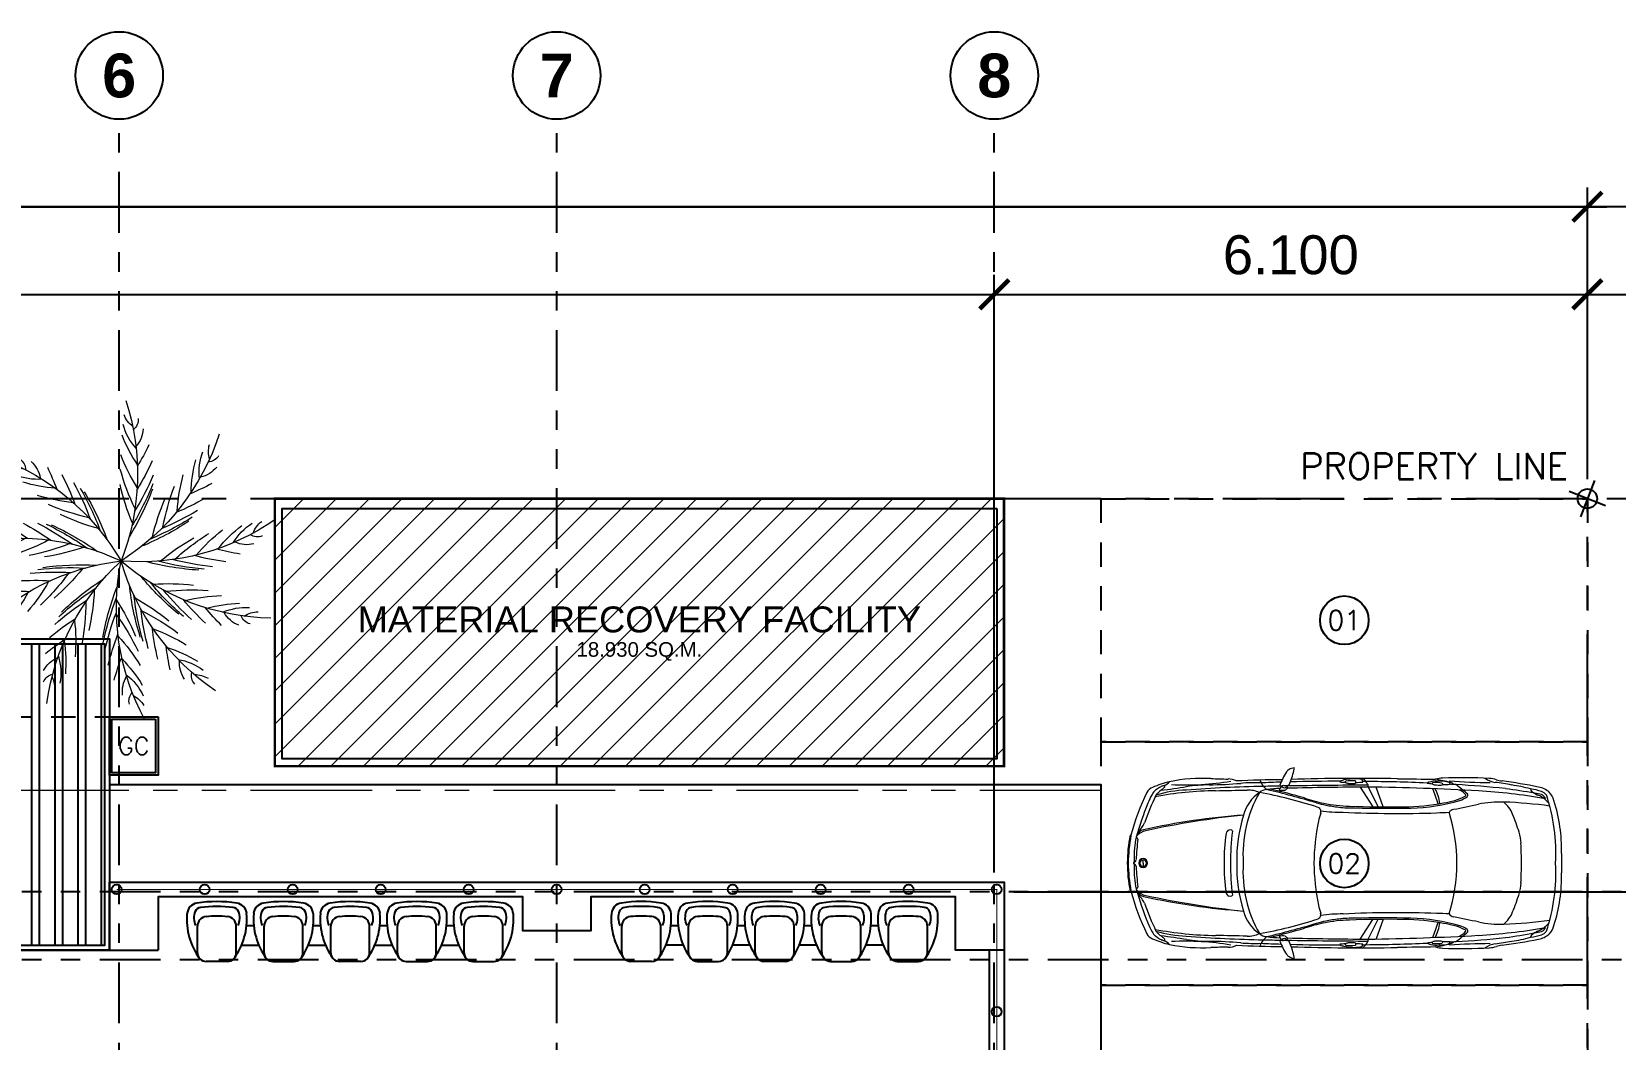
# Model space of a CAD drawing. Header units: metres. Extents: x -12400 to 1, y 0 to 106422.
# Drawn here: x -12348.45 to -12340.31, y 106387.75 to 106392.93 of the extents above; entities that cross this region are included whole.
import ezdxf
from ezdxf.enums import TextEntityAlignment as Align

# ---------------------------------------------------------------- set-up
doc = ezdxf.new("R2010")
doc.units = ezdxf.units.M
doc.header["$PDMODE"] = 35
for name, pattern in [('CENTER', [2, 1.25, -0.25, 0.25, -0.25]), ('DASHED2', [0.375, 0.25, -0.125]), ('HIDDEN', [0.375, 0.25, -0.125]), ('HIDDEN2', [4.7625, 3.175, -1.5875]), ('PHANTOM2', [1.25, 0.625, -0.125, 0.125, -0.125, 0.125, -0.125])]:
    doc.linetypes.add(name, pattern=pattern)
for name, color, linetype, lineweight in [('0.1', 1, 'Continuous', 9), ('A_Vehicles', 32, 'Continuous', 5), ('DIM 001', 251, 'Continuous', 13), ('FURN', 8, 'Continuous', 5), ('HATCH', 250, 'Continuous', 5)]:
    doc.layers.add(name, color=color, linetype=linetype, lineweight=lineweight)
for name, color, linetype in [('A-FURNITURE', 1, 'Continuous'), ('AR-HIDDEN LINES', 8, 'HIDDEN2'), ('AR-WALL', 7, 'Continuous'), ('DOOR', 1, 'Continuous'), ('NOITHAT', 21, 'Continuous'), ('PROPERTY LINE', 3, 'PHANTOM2'), ('S-GRID', 155, 'Continuous'), ('SLOT', 46, 'Continuous'), ('txt', 2, 'Continuous'), ('TXT3', 3, 'Continuous')]:
    doc.layers.add(name, color=color, linetype=linetype)
doc.layers.add('GUIDELINES', color=206, linetype='Continuous', plot=False)
doc.styles.add('DIMTXT-100', font='arial.ttf')
doc.styles.add('sans serif', font='sanssb__.ttf')
doc.styles.add('swis721', font='swiss.ttf')
doc.styles.add('T.25', font='romans.shx', dxfattribs={"height": 0.2})
doc.dimstyles.new('D-100', dxfattribs={"dimtxt": 0.2, "dimasz": 0.15, "dimexe": 0.1, "dimexo": 0.1, "dimgap": 0.1, "dimtad": 1, "dimdec": 3, "dimzin": 4, "dimdsep": 46, "dimtxsty": 'DIMTXT-100', "dimblk": 'ARCHTICK', "dimcen": 0.2, "dimdle": 0.1, "dimclrd": 8, "dimclre": 8, "dimclrt": 2, "dimadec": 0, "dimazin": 1, "dimtfac": 1, "dimtdec": 3, "dimtofl": 0, "dimtmove": 2, "dimatfit": 3, "dimfxl": 1, "dimarcsym": 0})
doc.dimstyles.new('DIM 200', dxfattribs={"dimtxt": 200, "dimasz": 1, "dimexe": 0, "dimexo": 40, "dimgap": 50, "dimtad": 1, "dimtoh": 1, "dimdec": 0, "dimlfac": 2, "dimtxsty": 'swis721', "dimblk": 'CIR', "dimcen": 0, "dimclrd": 155, "dimclre": 155, "dimclrt": 4, "dimadec": 0, "dimazin": 0, "dimtfac": 1, "dimtdec": 0, "dimtix": 1, "dimtmove": 1, "dimatfit": 3, "dimldrblk": 'CIR', "dimfxl": 0, "dimarcsym": 0})

# ---------------------------------------------------------------- blocks, each defined once
blk = doc.blocks.new('CIR')
at = {"color": 4}
blk.add_circle((0, 0), 50, dxfattribs=at)
blk = doc.blocks.new('grid_designation')
blk.add_circle((0, 500), 500)
at = {"color": 3, "style": 'sans serif'}
blk.add_attdef('A', text='', height=471, dxfattribs=at).set_placement((0, 500), align=Align.MIDDLE_CENTER)
blk = doc.blocks.new('M')
at = {"layer": 'AR-WALL', "color": 2}
blk.add_circle((607.624, -8.638), 0.1, dxfattribs=at)
at = {"layer": 'PROPERTY LINE', "color": 8}
for p, q in [((607.482, -8.496), (607.765, -8.779)), ((607.765, -8.496), (607.482, -8.779))]:
    blk.add_line(p, q, dxfattribs=at)
blk = doc.blocks.new('car-02')
at = {"layer": 'A_Vehicles', "color": 26, "linetype": 'ByBlock'}
for p, q in [((266.005, 90.113), (266.001, 90.103)), ((266.052, 90.116), (266.048, 90.105)), ((266.805, 90.098), (266.934, 89.896)), ((266.886, 90.099), (266.988, 89.895)), ((267.042, 89.895), (266.97, 90.097)), ((264.437, 89.603), (264.447, 89.604)), ((264.572, 89.317), (264.572, 89.351)), ((264.572, 89.317), (264.572, 89.283)), ((264.437, 89.03), (264.447, 89.03)), ((266.805, 88.536), (266.934, 88.738)), ((266.886, 88.535), (266.988, 88.739)), ((267.042, 88.739), (266.97, 88.537)), ((266.005, 88.521), (266.001, 88.531)), ((266.052, 88.518), (266.048, 88.529))]:
    blk.add_line(p, q, dxfattribs=at)
for centre, radius, start, end in [((266.549, 89.923), 0.602, 146.5996, 161.106), ((266.11, 90.212), 0.0762, 119.7168, 146.5996), ((266.159, 90.126), 0.175, 101.6076, 119.7168), ((265.482, 90.402), 0.654, 334.6211, 348.0956), ((265.999, 90.291), 0.125, 348.9837, 3.2502), ((264.71, 89.994), 0.11, 112.8974, 153.3999), ((265.132, 88.996), 1.193, 103.9327, 112.8974), ((264.864, 89.874), 0.253, 107.0839, 130.9462), ((265.152, 89.591), 0.618, 128.5702, 133.7358), ((263.201, 101.852), 11.889, 277.5159, 278.7978), ((264.793, 90.032), 0.08, 92.1692, 115.3554), ((264.437, 90.451), 0.501, 311.2225, 315.5425), ((264.752, 90.228), 0.118, 288.5704, 321.0469), ((264.79, 90.105), 0.00668, 308.2284, 92.1692), ((265.189, 88.419), 1.769, 87.4063, 101.245), ((265.008, 92.845), 2.725, 266.9795, 279.8556), ((266.02, 77.206), 12.901, 90.9347, 94.4625), ((265.26, 88.545), 1.576, 90.2673, 98.7978), ((265.234, 94.074), 3.952, 270.2673, 274.9714), ((265.485, 94.955), 4.774, 267.4063, 269.5286), ((265.444, 89.981), 0.201, 63.9039, 89.5286), ((266.013, 81.026), 9.148, 90.0726, 93.0097), ((265.72, 88.486), 1.657, 87.7854, 94.9714), ((265.848, 89.956), 0.117, 91.1421, 132.7099), ((265.789, 90.166), 0.0147, 160.8027, 202.178), ((265.959, 90.235), 0.198, 202.178, 235.0353), ((266.571, 71.423), 18.735, 91.7754, 92.4079), ((267.199, 18.098), 72.021, 90.95639, 91.10567), ((266.007, 88.945), 1.139, 91.3113, 98.1372), ((263.753, 81.25), 9.067, 73.3324, 76.6605), ((264.25, 82.982), 7.28, 74.2168, 77.0611), ((265.926, 90.131), 0.0737, 306.5949, 342.9686), ((266.008, 90.177), 0.112, 250.1049, 282.8521), ((265.997, 90.131), 0.0224, 216.738, 268.3631), ((267.239, 39.601), 50.499, 91.4245, 91.428), ((266.012, 90.086), 0.0275, 86.3192, 124.8111), ((266.025, 90.129), 0.0375, 229.0415, 267.9352), ((266.785, 68.672), 21.516, 92.0863, 92.0868), ((266.024, 90.264), 0.151, 266.3192, 288.8962), ((266.025, 90.12), 0.0277, 267.9352, 326.89), ((266.139, 89.962), 0.149, 124.2259, 135.3058), ((266.041, 90.091), 0.0155, 341.7358, 62.8092), ((267.199, 18.098), 72.021, 90.24781, 90.91427), ((267.239, 39.601), 50.499, 90.4007, 91.3429), ((266.571, 71.423), 18.735, 89.914, 91.4845), ((266.785, 68.672), 21.516, 88.9303, 91.8352), ((266.602, 90.153), 0.00586, 114.6466, 193.6675), ((266.724, 91.629), 1.483, 265.0586, 267.1786), ((266.678, 89.987), 0.189, 102.3764, 114.6466), ((266.746, 89.677), 0.506, 83.1278, 102.3764), ((266.662, 90.15), 0.0113, 89.073, 189.7286), ((266.692, 90.217), 0.0805, 239.6206, 263.5656), ((266.71, 89.833), 0.331, 82.8268, 99.0708), ((266.715, 90.427), 0.292, 263.5656, 276.4344), ((266.746, 90.152), 0.015, 276.4344, 337.6998), ((266.751, 90.154), 0.00818, 26.0089, 82.8268), ((266.738, 90.148), 0.0219, 356.6595, 25.9562), ((266.724, 91.629), 1.483, 271.4019, 274.1622), ((266.807, 90.154), 0.0253, 351.0826, 101.9724), ((266.571, 71.423), 18.735, 89.1104, 89.2037), ((266.707, 90.041), 0.193, 26.4813, 47.9744), ((266.761, 73.856), 16.3, 87.4286, 89.6428), ((266.861, 90.108), 0.0269, 338.7151, 44.5818), ((266.61, 65.803), 24.297, 86.6707, 89.3491), ((269.204, 211.262), 121.094, 269.04529, 269.23135), ((267.574, 89.978), 0.181, 90.4812, 116.8402), ((267.674, 91.347), 1.221, 261.4169, 263.9509), ((267.552, 90.135), 0.00684, 99.4072, 200.6619), ((267.578, 90.167), 0.047, 227.1679, 264.7157), ((267.591, 89.853), 0.292, 79.2816, 97.9649), ((265.719, 89.364), 1.968, 16.6164, 21.3879), ((267.591, 87.9), 2.259, 88.2423, 90.4812), ((267.616, 90.587), 0.468, 264.7157, 272.5378), ((267.168, 89.87), 0.459, 7.5248, 27.3593), ((267.651, 89.974), 0.216, 89.6016, 109.1312), ((267.237, 88.212), 1.996, 75.5608, 80.1062), ((267.636, 90.143), 0.0238, 272.5378, 316.0309), ((267.639, 90.127), 0.0143, 356.475, 61.7719), ((267.858, 84.375), 5.819, 87.2937, 92.0222), ((267.674, 91.347), 1.221, 269.009, 272.6035), ((267.656, 90.002), 0.156, 65.9044, 88.2423), ((267.712, 90.129), 0.0175, 355.4047, 65.9044), ((268.151, 95.584), 5.439, 265.4533, 269.909), ((266.761, 73.856), 16.3, 86.3888, 86.5918), ((267.716, 90.073), 0.074, 45.0065, 75.5608), ((267.273, 80.634), 9.504, 83.8037, 86.8945), ((267.398, 89.564), 0.682, 47.855, 55.1665), ((268.231, 90.377), 0.234, 233.3294, 260.0164), ((268.119, 89.916), 0.272, 71.2883, 87.2937), ((267.421, 84.698), 5.503, 80.1432, 81.9563), ((268.284, 90.402), 0.241, 251.2883, 264.961), ((267.617, 85.175), 5.028, 78.2807, 82.6187), ((267.427, 83.571), 6.569, 79.7443, 82.3803), ((268.127, 88.493), 1.644, 74.854, 81.7469), ((268.578, 90.076), 0.0222, 172.1336, 238.5793), ((268.45, 89.357), 0.73, 72.4698, 81.6157), ((268.606, 89.888), 0.213, 47.7242, 81.247), ((266.599, 89.048), 2.223, 153.3999, 165.5267), ((267.928, 88.62), 3.559, 158.364, 164.3016), ((267.682, 88.62), 3.289, 154.9008, 160.2894), ((265.849, 89.384), 1.346, 151.6694, 155.9646), ((264.798, 89.951), 0.153, 130.9462, 151.6694), ((265.377, 86.398), 3.664, 90.9268, 100.7145), ((265.059, 88.871), 1.198, 92.0785, 107.2267), ((264.751, 89.993), 0.0519, 121.0587, 154.9008), ((264.676, 129.759), 39.703, 270.9268, 271.393), ((266.866, 89.409), 1.267, 150.0377, 184.1685), ((265.981, 89.719), 0.386, 123.4195, 166.4519), ((265.648, 89.78), 0.288, 65.4083, 91.393), ((265.034, 85.869), 4.237, 71.7268, 80.0198), ((266.761, 91.524), 1.626, 250.9129, 258.2171), ((266.636, 90.878), 0.983, 253.3324, 259.0833), ((266.733, 91.387), 1.486, 258.2171, 268.5009), ((266.808, 91.771), 1.892, 259.0833, 263.2384), ((267.23, 92.127), 2.232, 270.6231, 281.1608), ((267.273, 91.861), 1.979, 271.5044, 286.3419), ((267.579, 90.612), 0.68, 277.0754, 296.6285), ((253.036, 162.673), 74.278, 281.43738, 281.63861), ((267.779, 89.937), 0.138, 37.7194, 69.9249), ((267.761, 90.194), 0.242, 286.3419, 306.0494), ((267.726, 89.858), 0.248, 42.0116, 58.6683), ((267.88, 90.015), 0.0113, 287.535, 37.7194), ((267.891, 90.016), 0.0211, 306.0494, 21.6885), ((268.244, 88.835), 1.11, 88.0383, 101.6386), ((267.664, 83.929), 6.14, 80.3686, 86.6707), ((268.123, 85.352), 4.595, 82.1072, 88.0104), ((268.071, 89.697), 0.325, 22.0543, 49.4634), ((268.774, 90.308), 0.326, 230.4421, 243.6389), ((268.594, 89.79), 0.242, 72.3843, 88.3104), ((268.54, 89.778), 0.255, 48.9762, 69.4044), ((268.65, 89.966), 0.0581, 39.1037, 72.3843), ((268.64, 89.96), 0.0979, 36.7713, 72.4698), ((267.91, 89.365), 1.011, 37.995, 39.1037), ((268.702, 89.983), 0.00661, 244.8818, 37.995), ((269.727, 90.954), 1.416, 223.9594, 226.162), ((266.974, 89.425), 1.843, 356.6299, 18.7768), ((268.56, 89.884), 0.249, 17.6746, 40.6239), ((267.219, 89.456), 1.656, 358.6492, 17.6746), ((266.119, 82.655), 7.173, 94.1053, 102.4151), ((266.487, 81.045), 8.809, 95.7431, 102.3773), ((267.001, 89.362), 1.466, 162.2005, 181.7488), ((268.598, 89.285), 2.27, 168.2233, 179.2004), ((266.353, 89.846), 0.0473, 340.8542, 78.9654), ((267.021, 89.614), 0.659, 160.8542, 168.2233), ((266.608, 91.315), 1.475, 261.8574, 270.8039), ((266.727, 91.086), 1.202, 263.2384, 271.1827), ((267.192, 101.597), 11.77, 267.2589, 271.9383), ((267.116, 102.457), 12.562, 268.075, 270.6316), ((267.053, 101.018), 11.138, 268.4483, 271.3963), ((267.382, 98.017), 8.185, 271.4586, 272.3615), ((267.779, 89.798), 0.0726, 101.4374, 146.3609), ((266.081, 89.321), 1.718, 359.8692, 17.5427), ((266.187, 88.933), 2.358, 17.2954, 22.0543), ((265.936, 89.313), 1.527, 169.0391, 179.855), ((265.986, 89.309), 1.567, 169.167, 179.709), ((264.588, 89.541), 0.096, 154.2447, 172.3029), ((264.603, 89.56), 0.104, 104.6851, 161.9587), ((264.631, 89.49), 0.163, 101.376, 140.967), ((264.346, 89.845), 0.267, 310.2553, 334.303), ((267.08, 89.355), 1.676, 170.8134, 181.2886), ((265.467, 89.616), 0.0415, 107.6387, 170.8134), ((265.469, 89.611), 0.0463, 69.8735, 107.6387), ((268.167, 89.318), 2.697, 173.0255, 180.0281), ((265.482, 89.647), 0.00809, 353.0255, 69.8735), ((268.013, 89.502), 0.446, 2.3655, 17.2954), ((266.11, 89.336), 1.632, 172.3029, 180.3827), ((268.513, 89.132), 4.019, 173.823, 176.8495), ((264.501, 89.564), 0.0153, 0.9643, 96.0194), ((261.515, 89.234), 6.949, 0.6881, 2.3655), ((265.936, 89.321), 1.527, 180.145, 190.9609), ((265.986, 89.325), 1.567, 180.291, 190.833), ((264.479, 89.319), 0.00619, 92.473, 196.5227), ((264.479, 89.315), 0.00619, 163.4773, 267.527), ((266.11, 89.298), 1.632, 179.6173, 187.6971), ((264.469, 89.353), 0.0299, 287.8005, 358.1306), ((264.469, 89.281), 0.0299, 1.8694, 72.1995), ((268.513, 89.502), 4.019, 183.1505, 186.177), ((264.572, 89.317), 0.0459, 0, 180), ((264.572, 89.317), 0.0459, 180, 0), ((264.572, 89.317), 0.0339, 0, 180), ((264.572, 89.317), 0.0339, 180, 0), ((267.08, 89.279), 1.676, 178.7114, 189.1866), ((268.167, 89.316), 2.697, 179.9719, 186.9745), ((267.001, 89.272), 1.466, 178.2512, 197.7995), ((266.866, 89.225), 1.267, 175.8315, 209.9623), ((268.598, 89.349), 2.27, 180.7996, 191.7767), ((266.081, 89.313), 1.718, 342.4573, 0.1308), ((261.515, 89.4), 6.949, 357.6345, 359.3119), ((266.974, 89.209), 1.843, 341.2232, 3.3701), ((270.999, 89.367), 2.124, 178.6492, 181.3508), ((270.999, 89.267), 2.124, 178.6492, 181.3508), ((268.013, 89.132), 0.446, 342.7046, 357.6345), ((267.219, 89.178), 1.656, 342.3254, 1.3508), ((266.599, 89.586), 2.223, 194.4733, 206.6001), ((264.588, 89.092), 0.096, 187.6971, 205.7553), ((264.501, 89.07), 0.0153, 263.9806, 359.0357), ((267.928, 90.014), 3.559, 195.6984, 201.636), ((264.631, 89.144), 0.163, 219.033, 258.624), ((264.603, 89.074), 0.104, 198.0413, 255.3149), ((264.346, 88.789), 0.267, 25.697, 49.7447), ((266.119, 95.979), 7.173, 257.5849, 265.8947), ((266.487, 97.589), 8.809, 257.6227, 264.2569), ((265.467, 89.018), 0.0415, 189.1866, 252.3613), ((265.469, 89.023), 0.0463, 252.3613, 290.1265), ((265.482, 88.987), 0.00809, 290.1265, 6.9745), ((266.187, 89.7), 2.358, 337.9457, 342.7046), ((267.682, 90.014), 3.289, 199.7106, 205.0992), ((265.981, 88.915), 0.386, 193.5481, 236.5805), ((266.353, 88.788), 0.0473, 281.0346, 19.1458), ((267.021, 89.02), 0.659, 191.7767, 199.1458), ((266.608, 87.319), 1.475, 89.1961, 98.1426), ((267.192, 77.037), 11.77, 88.0617, 92.7411), ((267.382, 80.617), 8.185, 87.6385, 88.5414), ((267.779, 88.836), 0.0726, 213.6391, 258.5626), ((268.071, 88.937), 0.325, 310.5366, 337.9457), ((265.849, 89.25), 1.346, 204.0354, 208.3306), ((264.798, 88.683), 0.153, 208.3306, 229.0538), ((265.377, 92.236), 3.664, 259.2855, 269.0732), ((264.751, 88.641), 0.0519, 205.0992, 238.9413), ((265.059, 89.763), 1.198, 252.7733, 267.9215), ((265.034, 92.765), 4.237, 279.9802, 288.2732), ((263.753, 97.384), 9.067, 283.3395, 286.6676), ((264.25, 95.652), 7.28, 282.9389, 285.7832), ((266.761, 87.11), 1.626, 101.7829, 109.0871), ((266.636, 87.756), 0.983, 100.9167, 106.6676), ((266.733, 87.246), 1.486, 91.4991, 101.7829), ((266.808, 86.863), 1.892, 96.7616, 100.9167), ((266.727, 87.548), 1.202, 88.8173, 96.7616), ((267.116, 76.177), 12.562, 89.3684, 91.925), ((267.053, 77.616), 11.138, 88.6037, 91.5517), ((267.23, 86.507), 2.232, 78.8392, 89.3769), ((267.273, 86.773), 1.979, 73.6581, 88.4956), ((265.719, 89.27), 1.968, 338.6121, 343.3836), ((267.168, 88.764), 0.459, 332.6407, 352.4752), ((267.579, 88.022), 0.68, 63.3715, 82.9246), ((253.036, 15.961), 74.278, 78.36139, 78.56262), ((267.779, 88.697), 0.138, 290.0751, 322.2806), ((267.761, 88.44), 0.242, 53.9506, 73.6581), ((267.726, 88.776), 0.248, 301.3317, 317.9884), ((267.88, 88.619), 0.0113, 322.2806, 72.465), ((267.891, 88.618), 0.0211, 338.3115, 53.9506), ((268.244, 89.799), 1.11, 258.3614, 271.9617), ((267.664, 94.704), 6.14, 273.3293, 279.6314), ((268.123, 93.282), 4.595, 271.9896, 277.8928), ((268.774, 88.325), 0.326, 116.3611, 129.5579), ((268.594, 88.844), 0.242, 271.6896, 287.6157), ((268.54, 88.856), 0.255, 290.5956, 311.0238), ((268.65, 88.668), 0.0581, 287.6157, 320.8963), ((268.64, 88.674), 0.0979, 287.5302, 323.2287), ((267.91, 89.269), 1.011, 320.8963, 322.005), ((268.702, 88.651), 0.00661, 322.005, 115.1182), ((269.727, 87.68), 1.416, 133.838, 136.0406), ((268.56, 88.75), 0.249, 319.3761, 342.3254), ((264.71, 88.64), 0.11, 206.6001, 247.1026), ((265.132, 89.638), 1.193, 247.1026, 256.0673), ((264.864, 88.76), 0.253, 229.0538, 252.9161), ((265.152, 89.043), 0.618, 226.2642, 231.4298), ((263.201, 76.782), 11.889, 81.2022, 82.4841), ((264.793, 88.602), 0.08, 244.6446, 267.8308), ((264.437, 88.183), 0.501, 44.4575, 48.7775), ((264.79, 88.528), 0.00668, 267.8308, 51.7716), ((264.752, 88.405), 0.118, 38.9531, 71.4296), ((265.189, 90.215), 1.769, 258.755, 272.5937), ((265.008, 85.789), 2.725, 80.1444, 93.0205), ((266.02, 101.428), 12.901, 265.5375, 269.0653), ((265.26, 90.089), 1.576, 261.2022, 269.7327), ((265.234, 84.56), 3.952, 85.0286, 89.7327), ((265.485, 83.679), 4.774, 90.4714, 92.5937), ((264.676, 48.875), 39.703, 88.607, 89.0732), ((265.444, 88.653), 0.201, 270.4714, 296.0961), ((266.013, 97.608), 9.148, 266.9903, 269.9274), ((265.72, 90.148), 1.657, 265.0286, 272.2146), ((265.648, 88.854), 0.288, 268.607, 294.5917), ((265.848, 88.678), 0.117, 227.2901, 268.8579), ((265.789, 88.468), 0.0147, 157.822, 199.1973), ((265.959, 88.399), 0.198, 124.9647, 157.822), ((266.571, 107.211), 18.735, 267.5921, 268.2246), ((267.199, 160.536), 72.021, 268.89433, 269.04361), ((266.007, 89.689), 1.139, 261.8628, 268.6887), ((266.008, 88.457), 0.112, 77.1479, 109.8951), ((265.926, 88.503), 0.0737, 17.0314, 53.4051), ((265.997, 88.503), 0.0224, 91.6369, 143.262), ((266.549, 88.711), 0.602, 198.894, 213.4004), ((267.239, 139.033), 50.499, 268.572, 268.5755), ((266.012, 88.548), 0.0275, 235.1889, 273.6808), ((266.025, 88.504), 0.0375, 92.0648, 130.9585), ((266.785, 109.962), 21.516, 267.9132, 267.9137), ((266.024, 88.37), 0.151, 71.1038, 93.6808), ((266.025, 88.514), 0.0277, 33.11, 92.0648), ((266.139, 88.671), 0.149, 224.6942, 235.7741), ((266.041, 88.543), 0.0155, 297.1908, 18.2642), ((267.199, 160.536), 72.021, 269.08573, 269.75219), ((267.239, 139.033), 50.499, 268.6571, 269.5993), ((265.482, 88.232), 0.654, 11.9044, 25.3789), ((266.571, 107.211), 18.735, 268.5155, 270.086), ((266.785, 109.962), 21.516, 268.1648, 271.0697), ((266.724, 87.005), 1.483, 92.8214, 94.9414), ((266.602, 88.481), 0.00586, 166.3325, 245.3534), ((266.678, 88.647), 0.189, 245.3534, 257.6236), ((266.746, 88.957), 0.506, 257.6236, 276.8722), ((266.692, 88.417), 0.0805, 96.4344, 120.3794), ((266.662, 88.484), 0.0113, 170.2714, 270.927), ((266.71, 88.801), 0.331, 260.9292, 277.1732), ((266.715, 88.207), 0.292, 83.5656, 96.4344), ((266.746, 88.482), 0.015, 22.3002, 83.5656), ((266.751, 88.48), 0.00818, 277.1732, 333.9911), ((266.738, 88.486), 0.0219, 334.0438, 3.3405), ((266.724, 87.005), 1.483, 85.8378, 88.5981), ((266.807, 88.48), 0.0253, 258.0276, 8.9174), ((266.571, 107.211), 18.735, 270.7963, 270.8896), ((266.707, 88.593), 0.193, 312.0256, 333.5187), ((266.761, 104.778), 16.3, 270.3572, 272.5714), ((266.861, 88.526), 0.0269, 315.4182, 21.2849), ((266.61, 112.831), 24.297, 270.6509, 273.3293), ((269.204, -32.628), 121.094, 90.76865, 90.95471), ((267.674, 87.287), 1.221, 96.0491, 98.5831), ((267.574, 88.656), 0.181, 243.1598, 269.5188), ((267.552, 88.499), 0.00684, 159.3381, 260.5928), ((267.578, 88.467), 0.047, 95.2843, 132.8321), ((267.591, 88.781), 0.292, 262.0351, 280.7184), ((267.591, 90.734), 2.259, 269.5188, 271.7577), ((267.616, 88.047), 0.468, 87.4622, 95.2843), ((267.237, 90.422), 1.996, 279.8938, 284.4392), ((267.651, 88.66), 0.216, 250.8688, 270.3984), ((267.636, 88.491), 0.0238, 43.9691, 87.4622), ((267.639, 88.507), 0.0143, 298.2281, 3.525), ((267.858, 94.258), 5.819, 267.9778, 272.7063), ((267.674, 87.287), 1.221, 87.3965, 90.991), ((267.656, 88.632), 0.156, 271.7577, 294.0956), ((267.712, 88.505), 0.0175, 294.0956, 4.5953), ((268.151, 83.05), 5.439, 90.091, 94.5467), ((266.761, 104.778), 16.3, 273.4082, 273.6112), ((267.716, 88.561), 0.074, 284.4392, 314.9935), ((267.398, 89.07), 0.682, 304.8335, 312.145), ((267.273, 98), 9.504, 273.1055, 276.1963), ((268.231, 88.257), 0.234, 99.9836, 126.6706), ((268.119, 88.718), 0.272, 272.7063, 288.7117), ((267.421, 93.936), 5.503, 278.0437, 279.8568), ((268.284, 88.232), 0.241, 95.039, 108.7117), ((267.617, 93.459), 5.028, 277.3813, 281.7193), ((267.427, 95.063), 6.569, 277.6197, 280.2557), ((268.127, 90.141), 1.644, 278.2531, 285.146), ((268.45, 89.277), 0.73, 278.3843, 287.5302), ((268.578, 88.558), 0.0222, 121.4207, 187.8664), ((268.606, 88.746), 0.213, 278.753, 312.2758), ((266.11, 88.422), 0.0762, 213.4004, 240.2832), ((266.159, 88.508), 0.175, 240.2832, 258.3924), ((265.999, 88.343), 0.125, 356.7498, 11.0163)]:
    blk.add_arc(centre, radius, start, end, dxfattribs=at)
blk = doc.blocks.new('TRHBWRUY')
at = {"layer": 'HATCH', "color": 251, "lineweight": 0, "ltscale": 20, "true_color": 0x636466}
for centre, radius, start, end in [((482.1253, 181.2141), 0.678, 161.8706, 201.5936), ((481.4806, 181.37), 0.0351, 173.7791, 233.0395), ((481.411, 181.414), 0.0808, 308.4321, 338.3515), ((481.8582, 181.537), 0.678, 197.8706, 237.5936), ((481.5145, 181.3486), 0.0835, 182.879, 221.5346), ((481.0942, 181.48), 0.4263, 326.0526, 338.8318), ((481.3307, 181.3993), 0.1639, 317.4391, 345.0127), ((481.1628, 181.2788), 0.0808, 344.4321, 14.3515), ((481.1065, 181.2197), 0.1639, 353.4391, 21.0127), ((482.1325, 181.6508), 0.8001, 206.1883, 211.1386), ((481.245, 181.2842), 0.0351, 209.7791, 269.0395), ((481.285, 181.2867), 0.0835, 218.879, 257.5346), ((480.8678, 181.146), 0.4263, 2.0526, 14.8318), ((482.133, 181.5846), 0.8001, 204.5673, 211.2107), ((481.0087, 181.4552), 0.5211, 327.5529, 339.111), ((480.82, 181.4145), 0.7022, 334.6755, 344.6307), ((482.0814, 180.6246), 0.678, 110.1725, 149.8955), ((482.4286, 180.8896), 0.8001, 154.4902, 159.4404), ((481.8083, 181.1872), 0.0835, 131.1808, 169.8364), ((481.8042, 181.2271), 0.0351, 122.081, 181.3414), ((481.7955, 181.309), 0.0808, 256.734, 286.6534), ((481.6074, 181.8945), 0.8001, 242.1883, 247.1386), ((480.8132, 181.0757), 0.5211, 3.5529, 15.111), ((482.1393, 181.5231), 0.8001, 202.9483, 211.3077), ((482.1467, 181.482), 0.8001, 201.6825, 211.4019), ((480.8688, 181.3245), 0.6444, 337.0347, 347.4268), ((482.3326, 180.8051), 0.8001, 151.2501, 159.6096), ((482.377, 180.8481), 0.8001, 152.8691, 159.5126), ((481.651, 181.5984), 0.4263, 274.3545, 287.1337), ((481.7342, 181.3629), 0.1639, 265.741, 293.3146), ((481.6467, 181.8413), 0.8001, 240.5673, 247.2107), ((480.6844, 180.9319), 0.7022, 10.6755, 20.6307), ((480.7768, 180.8878), 0.6444, 13.0347, 23.4268), ((482.1539, 181.4517), 0.8001, 200.5186, 211.4981), ((482.2856, 180.7493), 0.8001, 148.8205, 159.8), ((482.305, 180.7738), 0.8001, 149.9844, 159.7037), ((481.5786, 181.6502), 0.5211, 275.8548, 287.4128), ((481.688, 181.7952), 0.8001, 238.9483, 247.3077), ((481.7181, 181.7664), 0.8001, 237.6825, 247.4019), ((481.3893, 181.679), 0.6444, 285.3366, 295.7287), ((481.4297, 181.7731), 0.7022, 282.9774, 292.9325), ((481.4395, 181.6403), 0.678, 234.9681, 274.6912), ((481.0405, 181.015), 0.0808, 21.5297, 51.4491), ((481.0313, 180.9338), 0.1639, 30.5366, 58.1102), ((480.8853, 180.7311), 0.4263, 39.1502, 51.9294), ((480.8841, 180.642), 0.5211, 40.6505, 52.2085), ((480.8682, 180.4497), 0.7022, 47.7731, 57.7282), ((481.7418, 181.746), 0.8001, 236.5186, 247.4981), ((482.0246, 180.3393), 0.8001, 114.3202, 125.2997), ((482.0544, 180.3485), 0.8001, 115.4841, 125.2035), ((482.0949, 180.3586), 0.8001, 116.7498, 125.1093), ((482.1558, 180.369), 0.8001, 118.3688, 125.0123), ((482.2219, 180.3739), 0.8001, 119.9899, 124.9402), ((481.8793, 180.9706), 0.0835, 96.6805, 135.3361), ((481.1028, 181.0688), 0.0351, 246.8767, 306.1371), ((481.1332, 181.095), 0.0835, 255.9765, 294.6321), ((481.0237, 181.7742), 0.8001, 279.2858, 284.2361), ((480.9685, 180.4702), 0.6444, 50.1322, 60.5244), ((481.7857, 180.3522), 0.678, 75.6722, 115.3952), ((481.8125, 181.6132), 0.6444, 250.8363, 261.2284), ((481.8991, 181.6679), 0.7022, 248.4771, 258.4323), ((481.9522, 181.4823), 0.5211, 241.3545, 252.9126), ((481.9825, 181.3986), 0.4263, 239.8542, 252.6334), ((481.9177, 181.1573), 0.1639, 231.2407, 258.8143), ((481.8985, 181.0058), 0.0351, 87.5807, 146.8411), ((481.9377, 181.0782), 0.0808, 222.2337, 252.1531), ((481.0529, 181.4787), 0.678, 270.9681, 310.6912), ((481.0872, 181.7554), 0.8001, 277.6648, 284.3082), ((480.844, 181.1542), 0.678, 304.0339, 343.7569), ((481.1479, 181.7436), 0.8001, 276.0458, 284.4052), ((481.1893, 181.7387), 0.8001, 274.7801, 284.4994), ((481.2205, 181.7368), 0.8001, 273.6161, 284.5957), ((480.8302, 180.8311), 0.678, 331.6319, 11.355), ((481.4164, 180.2912), 0.678, 43.6319, 83.355), ((481.0356, 180.4659), 0.678, 7.6319, 47.355), ((481.6122, 180.1535), 0.8001, 82.2799, 93.2595), ((480.819, 181.428), 0.8001, 309.6161, 320.5957), ((481.1131, 180.2395), 0.8001, 46.2799, 57.2595), ((481.6423, 180.1455), 0.8001, 83.4439, 93.1632), ((482.1082, 181.3459), 0.6444, 218.796, 229.1882), ((481.682, 180.1326), 0.8001, 84.7096, 93.069), ((482.2106, 181.3463), 0.7022, 216.4368, 226.392), ((481.7392, 180.1091), 0.8001, 86.3286, 92.972), ((481.1904, 180.3446), 0.5211, 76.6505, 88.2085), ((481.2905, 180.1797), 0.7022, 83.7731, 93.7282), ((481.3596, 180.2552), 0.6444, 86.1322, 96.5244), ((480.7563, 181.3908), 0.8001, 312.0458, 320.4052), ((480.7927, 181.4113), 0.8001, 310.7801, 320.4994), ((480.6627, 180.9558), 0.8001, 343.8458, 353.5652), ((480.6756, 180.9842), 0.8001, 342.6819, 353.6614), ((480.7598, 180.6024), 0.8001, 10.2799, 21.2595), ((481.1327, 180.2153), 0.8001, 47.4439, 57.1632), ((482.2152, 180.9126), 0.6444, 182.796, 193.1882), ((482.1572, 181.1608), 0.5211, 209.3143, 220.8723), ((481.7978, 180.0782), 0.8001, 87.9496, 92.8999), ((482.1385, 181.0738), 0.4263, 207.814, 220.5932), ((481.0977, 180.7383), 0.0808, 57.5297, 87.4491), ((481.1379, 180.6672), 0.1639, 66.5366, 94.1102), ((481.139, 180.4174), 0.4263, 75.1502, 87.9294), ((481.1257, 180.8575), 0.0835, 291.9765, 330.6321), ((480.6378, 181.3426), 0.8001, 315.2858, 320.2361), ((480.7002, 181.3648), 0.8001, 313.6648, 320.3082), ((481.7519, 180.1953), 0.7022, 116.8388, 126.794), ((481.7686, 180.2963), 0.6444, 119.198, 129.5901), ((480.6434, 180.9188), 0.8001, 345.1116, 353.471), ((482.0471, 180.4991), 0.6444, 146.796, 157.1882), ((480.7615, 180.5713), 0.8001, 11.4439, 21.1632), ((480.7615, 180.5295), 0.8001, 12.7096, 21.069), ((481.1573, 180.1815), 0.8001, 48.7096, 57.069), ((482.2983, 180.8527), 0.7022, 180.4368, 190.392), ((481.9555, 180.9037), 0.1639, 199.2004, 226.774), ((481.8239, 180.7657), 0.0835, 64.6403, 103.2959), ((481.8588, 180.7854), 0.0351, 55.5404, 114.8009), ((481.1165, 180.8184), 0.0351, 282.8767, 342.1371), ((480.6106, 180.8664), 0.8001, 346.7306, 353.374), ((482.0791, 180.4019), 0.7022, 144.4368, 154.392), ((482.146, 180.7341), 0.5211, 173.3143, 184.8723), ((481.1897, 180.1289), 0.8001, 50.3286, 56.972), ((481.9305, 180.8259), 0.0808, 190.1934, 220.1128), ((481.5779, 180.2789), 0.5211, 109.7162, 121.2743), ((481.8862, 180.3954), 0.5211, 137.3143, 148.8723), ((480.7567, 180.4679), 0.8001, 14.3286, 20.972), ((482.0797, 180.6746), 0.4263, 171.814, 184.5932), ((481.2189, 180.0695), 0.8001, 51.9496, 56.8999), ((481.358, 180.5206), 0.1639, 99.6024, 127.176), ((481.4952, 180.3118), 0.4263, 108.2159, 120.9952), ((480.5704, 180.8138), 0.8001, 348.3516, 353.3019), ((481.7976, 180.3863), 0.4263, 135.814, 148.5932), ((480.7455, 180.4026), 0.8001, 15.9496, 20.8999), ((481.8317, 180.6445), 0.1639, 163.2004, 190.774), ((481.6442, 180.6103), 0.0835, 28.6403, 67.2959), ((481.2855, 180.5582), 0.0808, 90.5954, 120.5148), ((481.2575, 180.6356), 0.0351, 315.9424, 15.2029), ((481.2439, 180.6734), 0.0835, 325.0423, 3.6979), ((481.5793, 180.5077), 0.1639, 127.2004, 154.774), ((481.684, 180.6057), 0.0351, 19.5404, 78.8009), ((481.4074, 180.5902), 0.0835, 352.6403, 31.2959), ((481.7658, 180.5964), 0.0808, 154.1934, 184.1128), ((481.4976, 180.5074), 0.0808, 118.1934, 148.1128), ((481.4369, 180.5631), 0.0351, 343.5404, 42.8009)]:
    blk.add_arc(centre, radius, start, end, dxfattribs=at)
blk = doc.blocks.new('A$C0D18438D')
at = {"layer": 'AR-HIDDEN LINES', "linetype": 'Continuous'}
for p, q in [((107, 90), (107, 361)), ((507, 90), (507, 361)), ((613, 369), (687, 369)), ((793, 90), (793, 361)), ((1193, 90), (1193, 361)), ((1298, 369), (1373, 369)), ((1479, 90), (1479, 361)), ((1879, 90), (1879, 361)), ((1984, 369), (2059, 369)), ((2164, 90), (2164, 361)), ((2564, 90), (2564, 361)), ((2665, 369), (2744, 369)), ((2850, 90), (2850, 361)), ((3250, 90), (3250, 361)), ((562, 169), (738, 169)), ((1248, 169), (1424, 169)), ((1933, 169), (2109, 169)), ((2614, 169), (2795, 169)), ((417, 0), (197, 0)), ((883, 0), (1103, 0)), ((1789, 0), (1569, 0)), ((2254, 0), (2474, 0)), ((2940, 0), (3160, 0))]:
    blk.add_line(p, q, dxfattribs=at)
for centre, radius, start, end in [((695, 438), 697, 175.5977, 215.8637), ((120, 481), 120, 98.4826, 175.0392), ((255, 447), 184, 158.2254, 205.3438), ((147, 485), 70, 97.2142, 154.6149), ((307, -776), 1391, 81.5174, 98.4826), ((307, -776), 1341, 82.7858, 97.2142), ((467, 485), 70, 25.3851, 82.7858), ((-81, 438), 697, 324.1363, 4.4023), ((495, 481), 120, 4.9608, 81.5174), ((359, 447), 184, 334.6562, 21.7746), ((1381, 438), 697, 175.5977, 215.8637), ((805, 481), 120, 98.4826, 175.0392), ((941, 447), 184, 158.2254, 205.3438), ((833, 485), 70, 97.2142, 154.6149), ((993, -776), 1391, 81.5174, 98.4826), ((993, -776), 1341, 82.7858, 97.2142), ((1152, 485), 70, 25.3851, 82.7858), ((605, 438), 697, 324.1363, 4.4023), ((1180, 481), 120, 4.9608, 81.5174), ((1045, 447), 184, 334.6562, 21.7746), ((2067, 438), 697, 175.5977, 215.8637), ((1491, 481), 120, 98.4826, 175.0392), ((1626, 447), 184, 158.2254, 205.3438), ((1519, 485), 70, 97.2142, 154.6149), ((1679, -776), 1391, 81.5174, 98.4826), ((1679, -776), 1341, 82.7858, 97.2142), ((1838, 485), 70, 25.3851, 82.7858), ((1290, 438), 697, 324.1363, 4.4023), ((1866, 481), 120, 4.9608, 81.5174), ((1731, 447), 184, 334.6562, 21.7746), ((2752, 438), 697, 175.5977, 215.8637), ((2177, 481), 120, 98.4826, 175.0392), ((2312, 447), 184, 158.2254, 205.3438), ((2205, 485), 70, 97.2142, 154.6149), ((2364, -776), 1391, 81.5174, 98.4826), ((2364, -776), 1341, 82.7858, 97.2142), ((2524, 485), 70, 25.3851, 82.7858), ((1976, 438), 697, 324.1363, 4.4023), ((2552, 481), 120, 4.9608, 81.5174), ((2416, 447), 184, 334.6562, 21.7746), ((3438, 438), 697, 175.5977, 215.8637), ((2862, 481), 120, 98.4826, 175.0392), ((2998, 447), 184, 158.2254, 205.3438), ((2890, 485), 70, 97.2142, 154.6149), ((3050, -776), 1391, 81.5174, 98.4826), ((3050, -776), 1341, 82.7858, 97.2142), ((3210, 485), 70, 25.3851, 82.7858), ((2662, 438), 697, 324.1363, 4.4023), ((3237, 481), 120, 4.9608, 81.5174), ((3102, 447), 184, 334.6562, 21.7746), ((207, 361), 100, 95.0265, 180), ((307, -776), 1241, 84.9735, 95.0265), ((407, 361), 100, 360, 84.9735), ((893, 361), 100, 95.0265, 180), ((993, -776), 1241, 84.9735, 95.0265), ((1093, 361), 100, 360, 84.9735), ((1579, 361), 100, 95.0265, 180), ((1679, -776), 1241, 84.9735, 95.0265), ((1779, 361), 100, 360, 84.9735), ((2264, 361), 100, 95.0265, 180), ((2364, -776), 1241, 84.9735, 95.0265), ((2464, 361), 100, 360, 84.9735), ((2950, 361), 100, 95.0265, 180), ((3050, -776), 1241, 84.9735, 95.0265), ((3150, 361), 100, 360, 84.9735), ((197, 90), 90, 180, 270), ((417, 90), 90, 270, 360), ((883, 90), 90, 180, 270), ((1103, 90), 90, 270, 360), ((1569, 90), 90, 180, 270), ((1789, 90), 90, 270, 360), ((2254, 90), 90, 180, 270), ((2474, 90), 90, 270, 360), ((2940, 90), 90, 180, 270), ((3160, 90), 90, 270, 360)]:
    blk.add_arc(centre, radius, start, end, dxfattribs=at)
blk = doc.blocks.new('ROOFFORSITEDEV')
h = blk.add_hatch()
h.set_pattern_fill('ANSI32', color=8, scale=0.025, angle=45)
h.paths.add_polyline_path([(10.25, 22.15), (17.95, 22.15), (17.95, 19.05), (10.25, 19.05)])
at = {"color": 3}
blk.add_lwpolyline([(10.2, 22.2), (18, 22.2), (18, 19), (10.2, 19)], close=True, dxfattribs=at)
at = {"color": 1}
blk.add_lwpolyline([(10.25, 22.15), (17.95, 22.15), (17.95, 19.05), (10.25, 19.05)], close=True, dxfattribs=at)
at = {"color": 1, "linetype": 'HIDDEN'}
blk.add_lwpolyline([(10.2, 21.4), (18, 21.4), (18, 19), (10.2, 19)], close=True, dxfattribs=at)
at = {"color": 155}
for points in [[(18.5, 21.4), (18.5, 20.8), (18, 20.8), (18, 21.4)], [(18.475, 21.375), (18.475, 20.825), (18.025, 20.825), (18.025, 21.375)]]:
    blk.add_lwpolyline(points, close=True, dxfattribs=at)
at = {"color": 2, "linetype": 'Continuous'}
blk.add_lwpolyline([(10.2, 20.7), (0, 20.7), (0, 0), (11.2, 0), (11.2, 1), (17, 1), (17, 0), (28.2, 0), (28.2, 20.7), (18, 20.7)], dxfattribs=at)
at = {"color": 155, "linetype": 'HIDDEN2', "ltscale": 0.05}
blk.add_lwpolyline([(18.075, 19.625, 0.01, 0.01, 0), (27.125, 19.625, 0.01, 0.01, 0), (27.125, 10.65, 0.01, 0.01, 0), (26.75, 10.65, 0.01, 0.01, 0), (26.75, 1.45, 0.01, 0.01, 0), (18.075, 1.45, 0.01, 0.01, 0), (18.075, 2.1, 0.01, 0.01, 0), (17.2, 2.1, 0, 0, 0)], format="xyseb", dxfattribs=at)
at = {"color": 2}
blk.add_lwpolyline([(18, 19.7), (27.2, 19.7), (27.2, 1), (18, 1), (18, 2), (17.2, 2)], dxfattribs=at)
at = {"color": 155}
for points in [[(18, 19), (18, 19.7), (27.2, 19.7)], [(27.2, 19.7), (27.2, 1), (18, 1)], [(27.2, 19), (26.7, 19), (26.7, 19.55), (22.95, 19.55), (22.95, 19.2), (22.25, 19.2), (22.25, 19.55), (18.5, 19.55), (18.5, 19)], [(16.3, 19), (18.5, 19)], [(17.2, 2.15), (18.15, 2.15), (18.15, 1.5), (26.7, 1.5), (26.7, 10.7), (27.05, 10.7), (27.05, 14.25), (26.7, 14.25), (26.7, 14.95), (27.05, 14.95), (27.05, 19)]]:
    blk.add_lwpolyline(points, dxfattribs=at)
for centre in [(18.075, 19.625), (18.98, 19.625), (19.885, 19.625), (20.79, 19.625), (21.695, 19.625), (22.6, 19.625), (23.505, 19.625), (24.41, 19.625), (25.315, 19.625), (26.22, 19.625), (27.125, 19.625), (27.125, 18.369)]:
    blk.add_circle(centre, 0.05, dxfattribs=at)
at = {"layer": 'NOITHAT', "color": 155, "linetype": 'Continuous', "xscale": 0.001, "yscale": 0.001, "zscale": 0.001}
for p in [(18.797, 18.885), (23.162, 18.886)]:
    blk.add_blockref('A$C0D18438D', p, dxfattribs=at)
at = {"layer": '0.1', "color": 155, "insert": (18.25, 21.1), "char_height": 0.18, "attachment_point": 5, "style": 'T.25'}
blk.add_mtext_dynamic_manual_height_columns('{\\C3;GC}', width=2.33737, gutter_width=1, heights=[0], dxfattribs=at)
blk = doc.blocks.new('SITEDEVWITHROOF')
at = {"layer": 'HATCH'}
h = blk.add_hatch(dxfattribs=at)
h.set_pattern_fill('ANSI31', color=256, scale=0.075)
h.set_pattern_definition([(45, (24720.6983, -212819.06016), (-0.16837980227, 0.16837980227), [])])
h.paths.add_polyline_path([(12, 25.892), (6, 25.892), (6, 23.392), (12, 23.392)])
h.paths.add_polyline_path([(33.8, 25.892), (26.3, 25.892), (26.3, 23.142), (33.8, 23.142)])
h.paths.add_polyline_path([(6.429, 23.987), (11.589, 23.987), (11.589, 25.055), (6.429, 25.055)], flags=24)
h.paths.add_polyline_path([(27.089, 24.164), (32.985, 24.164), (32.985, 24.879), (27.089, 24.879)], flags=24)
at = {"const_width": 0.025}
blk.add_lwpolyline([(33.8, 25.892), (26.3, 25.892), (26.3, 23.142), (33.8, 23.142)], close=True, dxfattribs=at)
at = {"color": 1, "linetype": 'HIDDEN', "ltscale": 2}
blk.add_lwpolyline([(16.8, 21.95), (16.8, 22.95), (6.6, 22.95), (6.6, 11), (0, 11), (0, 0), (34.8, 0), (34.8, 22.95), (24.6, 22.95), (24.6, 21.95)], dxfattribs=at)
at = {"color": 250}
for centre in [(37.3, 24.642), (37.3, 22.142)]:
    blk.add_circle(centre, 0.25, dxfattribs=at)
at = {"layer": 'A-FURNITURE'}
blk.add_lwpolyline([(28.325, 23.142), (26.775, 23.142)], dxfattribs=at)
at = {"layer": 'FURN', "linetype": 'PHANTOM2', "ltscale": 2}
blk.add_lwpolyline([(-7, 15.892), (-3.35, 15.892), (-3.35, 0.75), (34.8, 0.75), (34.8, 22.892), (-7, 22.892)], close=True, dxfattribs=at)
at = {"layer": 'GUIDELINES'}
for points in [[(33.8, 25.892), (33.8, 23.142), (26.3, 23.142), (26.3, 25.892)], [(33.725, 25.792), (33.725, 23.217), (26.375, 23.217), (26.375, 25.792)]]:
    blk.add_lwpolyline(points, close=True, dxfattribs=at)
at = {"layer": 'PROPERTY LINE', "linetype": 'PHANTOM2', "ltscale": 2}
blk.add_lwpolyline([(-12, 25.892), (-12, 10.892), (-8.35, 10.892), (-8.35, -4.25), (39.8, -4.25), (39.8, 25.892)], close=True, dxfattribs=at)
at = {"layer": 'SLOT', "linetype": 'DASHED2'}
for points in [[(39.8, 25.892), (39.8, 23.392), (34.8, 23.392), (34.8, 25.892)], [(39.8, 23.392), (39.8, 20.892), (34.8, 20.892), (34.8, 23.392)], [(39.8, 20.892), (39.8, 18.392), (34.8, 18.392), (34.8, 20.892)]]:
    blk.add_lwpolyline(points, close=True, dxfattribs=at)
at = {"color": 1}
blk.add_blockref('ROOFFORSITEDEV', (6.6, 2.25), dxfattribs=at)
blk.add_blockref('car-02', (-229.341, -67.171))
at = {"layer": 'DOOR', "color": 8, "lineweight": 15, "xscale": -3.580591016003169, "yscale": 3.580591016003169, "zscale": 3.580591016003169}
blk.add_blockref('TRHBWRUY', (1748.755, -622.709), dxfattribs=at)
at = {"layer": 'PROPERTY LINE', "rotation": 293.7833333333334}
blk.add_blockref('M', (-197.338, 585.398), dxfattribs=at)
blk.add_blockref('M', (-197.338, 585.398), dxfattribs=at)
at = {"layer": 'txt', "ltscale": 0.3, "insert": (30.05, 24.505), "char_height": 0.2, "width": 6.50817, "attachment_point": 5, "line_spacing_factor": 0.825, "style": 'DIMTXT-100'}
blk.add_mtext('{\\H1.3333x;\\C0;MATERIAL RECOVERY FACILITY\\P\\H0.5625x;\\C256;18.930 SQ.M.}', dxfattribs=at)
at = {"layer": 'TXT3', "ltscale": 0.3, "char_height": 0.2, "line_spacing_factor": 0.825, "style": 'T.25'}
for s, insert, width, attachment_point in [('{\\H1.3333x;PROPERTY LINE}', (39.6, 26.092), 4.33329, 9), ('01', (37.3, 24.642), 1.78691, 5), ('02', (37.3, 22.142), 0.451, 5)]:
    blk.add_mtext(s, dxfattribs=dict(at, insert=insert, width=width, attachment_point=attachment_point))
blk = doc.blocks.new('_ArchTick')
at = {"color": 0, "linetype": 'ByBlock', "const_width": 0.15}
blk.add_lwpolyline([(-0.5, -0.5), (0.5, 0.5)], dxfattribs=at)
blk = doc.blocks.new('*D591')
at = {"layer": 'DEFPOINTS', "color": 0, "transparency": 16777216}
for p in [(-12340.4492, 106392.0264), (-12366.3491, 106390.5264), (-12340.4492, 106390.5264)]:
    blk.add_point(p, dxfattribs=at)
at = {"layer": 'DIM 001', "color": 8, "lineweight": -2, "transparency": 16777216}
for p, q in [((-12366.3491, 106390.6264), (-12366.3491, 106392.1264)), ((-12340.4492, 106390.6264), (-12340.4492, 106392.1264)), ((-12366.4491, 106392.0264), (-12340.3492, 106392.0264))]:
    blk.add_line(p, q, dxfattribs=at)
at = {"layer": 'DIM 001', "color": 8, "lineweight": -2, "transparency": 16777216, "xscale": 0.15, "yscale": 0.15, "zscale": 0.15, "rotation": 180}
blk.add_blockref('_ArchTick', (-12366.3491, 106392.0264), dxfattribs=at)
at = {"layer": 'DIM 001', "color": 8, "lineweight": -2, "transparency": 16777216, "xscale": 0.15, "yscale": 0.15, "zscale": 0.15}
blk.add_blockref('_ArchTick', (-12340.4492, 106392.0264), dxfattribs=at)
at = {"layer": 'DIM 001', "color": 2, "transparency": 16777216, "insert": (-12353.3992, 106392.2285), "char_height": 0.2, "attachment_point": 5, "style": 'DIMTXT-100'}
blk.add_mtext('51.800', dxfattribs=at)
blk = doc.blocks.new('*D593')
at = {"layer": 'DEFPOINTS', "color": 0, "transparency": 16777216}
for p in [(-12343.4992, 106391.5764), (-12356.4992, 106388.5054), (-12343.4992, 106388.5054)]:
    blk.add_point(p, dxfattribs=at)
at = {"layer": 'DIM 001', "color": 8, "lineweight": -2, "transparency": 16777216}
for p, q in [((-12356.4992, 106388.6054), (-12356.4992, 106391.6764)), ((-12343.4992, 106388.6054), (-12343.4992, 106391.6764)), ((-12356.5992, 106391.5764), (-12343.3992, 106391.5764))]:
    blk.add_line(p, q, dxfattribs=at)
at = {"layer": 'DIM 001', "color": 8, "lineweight": -2, "transparency": 16777216, "xscale": 0.15, "yscale": 0.15, "zscale": 0.15, "rotation": 180}
blk.add_blockref('_ArchTick', (-12356.4992, 106391.5764), dxfattribs=at)
at = {"layer": 'DIM 001', "color": 8, "lineweight": -2, "transparency": 16777216, "xscale": 0.15, "yscale": 0.15, "zscale": 0.15}
blk.add_blockref('_ArchTick', (-12343.4992, 106391.5764), dxfattribs=at)
at = {"layer": 'DIM 001', "color": 2, "transparency": 16777216, "insert": (-12349.9992, 106391.7785), "char_height": 0.2, "attachment_point": 5, "style": 'DIMTXT-100'}
blk.add_mtext('26.000', dxfattribs=at)
blk = doc.blocks.new('*D594')
at = {"layer": 'DEFPOINTS', "color": 0, "transparency": 16777216}
for p in [(-12340.4492, 106391.5763), (-12340.4492, 106390.5264), (-12343.4992, 106388.5054)]:
    blk.add_point(p, dxfattribs=at)
at = {"layer": 'DIM 001', "color": 8, "lineweight": -2, "transparency": 16777216}
for p, q in [((-12343.4992, 106388.6054), (-12343.4992, 106391.6763)), ((-12340.4492, 106390.6264), (-12340.4492, 106391.6763)), ((-12343.5992, 106391.5763), (-12340.3492, 106391.5763))]:
    blk.add_line(p, q, dxfattribs=at)
at = {"layer": 'DIM 001', "color": 8, "lineweight": -2, "transparency": 16777216, "xscale": 0.15, "yscale": 0.15, "zscale": 0.15, "rotation": 180}
blk.add_blockref('_ArchTick', (-12343.4992, 106391.5763), dxfattribs=at)
at = {"layer": 'DIM 001', "color": 8, "lineweight": -2, "transparency": 16777216, "xscale": 0.15, "yscale": 0.15, "zscale": 0.15}
blk.add_blockref('_ArchTick', (-12340.4492, 106391.5763), dxfattribs=at)
at = {"layer": 'DIM 001', "color": 2, "transparency": 16777216, "insert": (-12341.9742, 106391.7785), "char_height": 0.2, "attachment_point": 5, "style": 'DIMTXT-100'}
blk.add_mtext('6.100', dxfattribs=at)
blk = doc.blocks.new('*D595')
at = {"layer": 'DEFPOINTS', "color": 0, "transparency": 16777216}
for p in [(-12340.4492, 106390.5264), (-12340.4492, 106375.4552), (-12337.4492, 106375.4552)]:
    blk.add_point(p, dxfattribs=at)
at = {"layer": 'DIM 001', "color": 8, "lineweight": -2, "transparency": 16777216}
for p, q in [((-12337.4492, 106390.6264), (-12337.4492, 106375.3552)), ((-12340.3492, 106390.5264), (-12337.3492, 106390.5264)), ((-12340.3492, 106375.4552), (-12337.3492, 106375.4552))]:
    blk.add_line(p, q, dxfattribs=at)
at = {"layer": 'DIM 001', "color": 8, "lineweight": -2, "transparency": 16777216, "xscale": 0.15, "yscale": 0.15, "zscale": 0.15}
for p, rotation in [((-12337.4492, 106390.5264), 90), ((-12337.4492, 106375.4552), 270)]:
    blk.add_blockref('_ArchTick', p, dxfattribs=dict(at, rotation=rotation))
at = {"layer": 'DIM 001', "color": 2, "transparency": 16777216, "insert": (-12337.6514, 106382.9908), "char_height": 0.2, "attachment_point": 5, "rotation": 90, "style": 'DIMTXT-100'}
blk.add_mtext('30.142', dxfattribs=at)
blk = doc.blocks.new('*D597')
at = {"layer": 'DEFPOINTS', "color": 0, "transparency": 16777216}
for p in [(-12343.4992, 106388.5054), (-12337.8992, 106388.5054), (-12343.4992, 106379.2554)]:
    blk.add_point(p, dxfattribs=at)
at = {"layer": 'DIM 001', "color": 8, "lineweight": -2, "transparency": 16777216}
for p, q in [((-12337.8992, 106379.1554), (-12337.8992, 106388.6054)), ((-12343.3992, 106388.5054), (-12337.7992, 106388.5054)), ((-12343.3992, 106379.2554), (-12337.7992, 106379.2554))]:
    blk.add_line(p, q, dxfattribs=at)
at = {"layer": 'DIM 001', "color": 8, "lineweight": -2, "transparency": 16777216, "xscale": 0.15, "yscale": 0.15, "zscale": 0.15}
for p, rotation in [((-12337.8992, 106388.5054), 90), ((-12337.8992, 106379.2554), 270)]:
    blk.add_blockref('_ArchTick', p, dxfattribs=dict(at, rotation=rotation))
at = {"layer": 'DIM 001', "color": 2, "transparency": 16777216, "insert": (-12338.1013, 106383.8804), "char_height": 0.2, "attachment_point": 5, "rotation": 90, "style": 'DIMTXT-100'}
blk.add_mtext('18.500', dxfattribs=at)
blk = doc.blocks.new('*D598')
at = {"layer": 'DEFPOINTS', "color": 0, "transparency": 16777216}
for p in [(-12340.4492, 106390.5264), (-12337.8992, 106390.5264), (-12343.4992, 106388.5054)]:
    blk.add_point(p, dxfattribs=at)
at = {"layer": 'DIM 001', "color": 8, "lineweight": -2, "transparency": 16777216}
for p, q in [((-12337.8992, 106388.4054), (-12337.8992, 106390.6264)), ((-12340.3492, 106390.5264), (-12337.7992, 106390.5264)), ((-12343.3992, 106388.5054), (-12337.7992, 106388.5054))]:
    blk.add_line(p, q, dxfattribs=at)
at = {"layer": 'DIM 001', "color": 8, "lineweight": -2, "transparency": 16777216, "xscale": 0.15, "yscale": 0.15, "zscale": 0.15}
for p, rotation in [((-12337.8992, 106390.5264), 90), ((-12337.8992, 106388.5054), 270)]:
    blk.add_blockref('_ArchTick', p, dxfattribs=dict(at, rotation=rotation))
at = {"layer": 'DIM 001', "color": 2, "transparency": 16777216, "insert": (-12338.1013, 106389.5159), "char_height": 0.2, "attachment_point": 5, "rotation": 90, "style": 'DIMTXT-100'}
blk.add_mtext('4.042', dxfattribs=at)
blk = doc.blocks.new('SITEDEVGRID')
at = {"layer": 'S-GRID', "color": 155, "linetype": 'CENTER'}
ref = blk.add_blockref('grid_designation', (17, 26.442), dxfattribs=dict(at, xscale=0.0009000000000000002, yscale=0.0009000000000000002, zscale=0.0009000000000000002))
ref.add_attrib('A', '6', dxfattribs={"layer": '0', "color": 3, "height": 0.45, "style": 'sans serif'}).set_placement((17, 26.892), align=Align.MIDDLE_CENTER)
ref = blk.add_blockref('grid_designation', (21.5, 26.442), dxfattribs=dict(at, xscale=0.0009000000000000002, yscale=0.0009000000000000002, zscale=0.0009000000000000002))
ref.add_attrib('A', '7', dxfattribs={"layer": '0', "color": 3, "height": 0.45, "style": 'sans serif'}).set_placement((21.5, 26.892), align=Align.MIDDLE_CENTER)
ref = blk.add_blockref('grid_designation', (26, 26.442), dxfattribs=dict(at, xscale=0.0009000000000000002, yscale=0.0009000000000000002, zscale=0.0009000000000000002))
ref.add_attrib('A', '8', dxfattribs={"layer": '0', "color": 3, "height": 0.45, "style": 'sans serif'}).set_placement((26, 26.892), align=Align.MIDDLE_CENTER)
at = {"color": 6, "linetype": 'PHANTOM2'}
for points in [[(17, -12.1), (17, 26.442)], [(21.5, -12.1), (21.5, 26.442)], [(26, -12.1), (26, 26.442)], [(38.55, 18.5), (-26.15, 18.5)], [(38.55, 17.8), (-25.55, 17.8)]]:
    blk.add_leader(points, dimstyle='DIM 200', override={"dimasz": 0.002, "dimgap": 60, "dimtad": 0}, dxfattribs=at)
blk = doc.blocks.new('sitedevwgrid')
at = {"color": 1}
blk.add_blockref('SITEDEVWITHROOF', (18, 8.3), dxfattribs=at)
at = {"layer": 'GUIDELINES'}
blk.add_lwpolyline([(63.8, 37.192), (0, 37.192), (0, 0), (63.8, 0)], close=True, dxfattribs=at)
blk.add_blockref('SITEDEVGRID', (25.7, 11.65))

msp = doc.modelspace()

# ---------------------------------------------------------------- block references
at = {"xscale": 0.5, "yscale": 0.5, "zscale": 0.5}
msp.add_blockref('sitedevwgrid', (-12369.34914, 106373.43022), dxfattribs=at)

# ---------------------------------------------------------------- next in the draw order: linework, layer by layer
at = {"layer": 'GUIDELINES'}
msp.add_lwpolyline([(-12368.89914, 106391.57636), (-12337.89923, 106391.57636), (-12337.89923, 106373.88022), (-12368.89914, 106373.88022)], close=True, dxfattribs=at)

# ---------------------------------------------------------------- next in the draw order: dimensions: what is measured, and where the dimension line sits
at = {"layer": 'DIM 001', "color": 1}
for base, p1, p2, picture, middle in [((-12340.44923, 106392.02636), (-12366.34913, 106390.5264), (-12340.44923, 106390.5264), '*D591', (-12353.39918, 106392.22847)), ((-12343.49922, 106391.57636), (-12356.49922, 106388.50536), (-12343.49922, 106388.50536), '*D593', (-12349.99922, 106391.77847)), ((-12340.44923, 106391.57634), (-12343.49922, 106388.50536), (-12340.44923, 106390.52636), '*D594', (-12341.97423, 106391.77846))]:
    dim = msp.add_linear_dim(base=base, p1=p1, p2=p2, dimstyle='D-100', override={"dimlfac": 2}, dxfattribs=at)
    dim.commit()
    dim.dimension.update_dxf_attribs({"geometry": picture, "text_midpoint": middle})
for base, p1, p2, picture, middle in [((-12337.89923, 106390.52636), (-12343.49922, 106388.50536), (-12340.44923, 106390.52636), '*D598', (-12338.10135, 106389.51586)), ((-12337.44923, 106375.45522), (-12340.44923, 106390.52636), (-12340.44923, 106375.45522), '*D595', (-12337.65141, 106382.99079)), ((-12337.89923, 106388.50536), (-12343.49922, 106379.25536), (-12343.49922, 106388.50536), '*D597', (-12338.10135, 106383.88036))]:
    dim = msp.add_linear_dim(base=base, p1=p1, p2=p2, angle=90, dimstyle='D-100', override={"dimlfac": 2}, dxfattribs=at)
    dim.commit()
    dim.dimension.update_dxf_attribs({"geometry": picture, "text_midpoint": middle})

doc.saveas('drawing.dxf')
